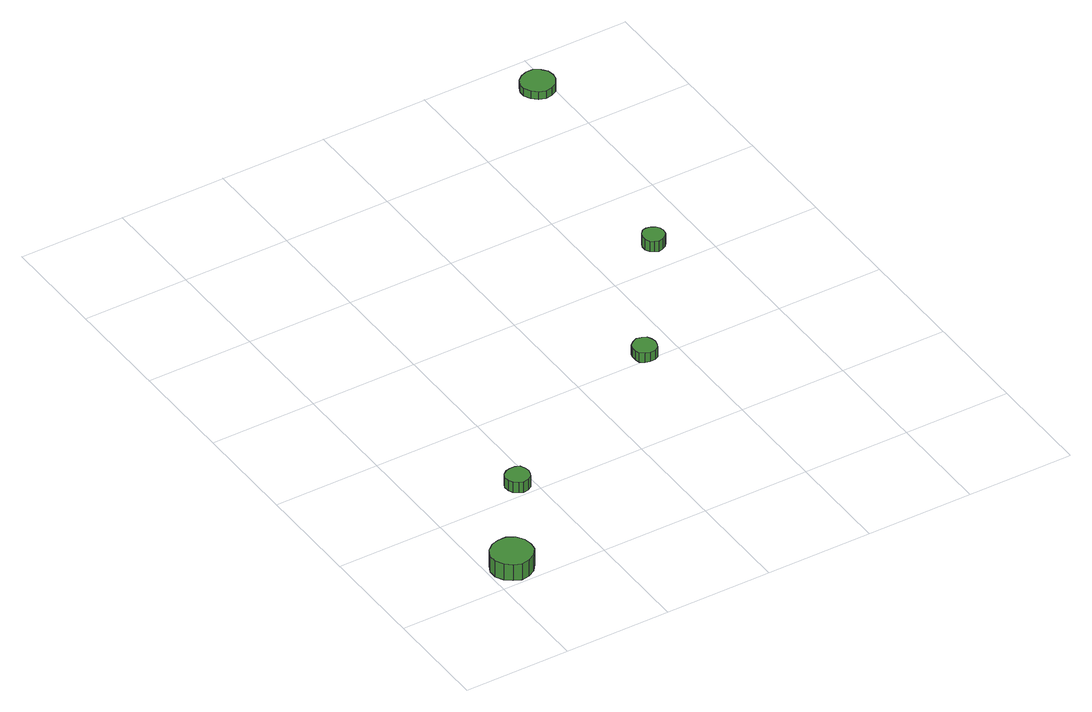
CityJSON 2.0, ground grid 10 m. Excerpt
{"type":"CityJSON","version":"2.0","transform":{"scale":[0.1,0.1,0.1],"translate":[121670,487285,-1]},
"CityObjects":{
"tree1":{"type":"SolitaryVegetationObject","attributes":{"function":"something"},"geometry":[{"type":"MultiSurface","lod":"1","boundaries":[[[0,1,2,3,4,5,6,7,8,9,10,11,12,13,14]],[[15,16,17,18,19,20,21,22,23,24,25,26,27,28,29]],[[0,29,28,1]],[[1,28,27,2]],[[2,27,26,3]],[[3,26,25,4]],[[4,25,24,5]],[[5,24,23,6]],[[6,23,22,7]],[[7,22,21,8]],[[8,21,20,9]],[[9,20,19,10]],[[10,19,18,11]],[[11,18,17,12]],[[12,17,16,13]],[[13,16,15,14]],[[14,15,29,0]]]}]},
"tree2":{"type":"SolitaryVegetationObject","attributes":{"function":"something"},"geometry":[{"type":"MultiSurface","lod":"1","boundaries":[[[30,31,32,33,34,35,36,37,38,39,40,41,42,43,44]],[[45,46,47,48,49,50,51,52,53,54,55,56,57,58,59]],[[30,59,58,31]],[[31,58,57,32]],[[32,57,56,33]],[[33,56,55,34]],[[34,55,54,35]],[[35,54,53,36]],[[36,53,52,37]],[[37,52,51,38]],[[38,51,50,39]],[[39,50,49,40]],[[40,49,48,41]],[[41,48,47,42]],[[42,47,46,43]],[[43,46,45,44]],[[44,45,59,30]]]}]},
"tree3":{"type":"SolitaryVegetationObject","attributes":{"function":"something"},"geometry":[{"type":"MultiSurface","lod":"1","boundaries":[[[60,61,62,63,64,65,66,67,68,69,70,71,72,73,74]],[[75,76,77,78,79,80,81,82,83,84,85,86,87,88,89]],[[60,89,88,61]],[[61,88,87,62]],[[62,87,86,63]],[[63,86,85,64]],[[64,85,84,65]],[[65,84,83,66]],[[66,83,82,67]],[[67,82,81,68]],[[68,81,80,69]],[[69,80,79,70]],[[70,79,78,71]],[[71,78,77,72]],[[72,77,76,73]],[[73,76,75,74]],[[74,75,89,60]]]}]},
"tree4":{"type":"SolitaryVegetationObject","attributes":{"function":"something"}},
"tree5":{"type":"SolitaryVegetationObject","attributes":{"function":"something"}},
"tree6":{"type":"SolitaryVegetationObject","attributes":{"function":"something"},"geometry":[{"type":"MultiSurface","lod":"1","boundaries":[[[90,91,92,93,94,95,96,97,98,99,100,101,102,103,104]],[[105,106,107,108,109,110,111,112,113,114,115,116,117,118,119]],[[90,119,118,91]],[[91,118,117,92]],[[92,117,116,93]],[[93,116,115,94]],[[94,115,114,95]],[[95,114,113,96]],[[96,113,112,97]],[[97,112,111,98]],[[98,111,110,99]],[[99,110,109,100]],[[100,109,108,101]],[[101,108,107,102]],[[102,107,106,103]],[[103,106,105,104]],[[104,105,119,90]]]}]},
"tree7":{"type":"SolitaryVegetationObject","attributes":{"function":"something"},"geometry":[{"type":"MultiSurface","lod":"1","boundaries":[[[120,121,122,123,124,125,126,127,128,129,130,131,132,133,134]],[[135,136,137,138,139,140,141,142,143,144,145,146,147,148,149]],[[120,149,148,121]],[[121,148,147,122]],[[122,147,146,123]],[[123,146,145,124]],[[124,145,144,125]],[[125,144,143,126]],[[126,143,142,127]],[[127,142,141,128]],[[128,141,140,129]],[[129,140,139,130]],[[130,139,138,131]],[[131,138,137,132]],[[132,137,136,133]],[[133,136,135,134]],[[134,135,149,120]]]}]}
},
"vertices":[
[41,22,23],[40,30,23],[35,37,23],[28,41,23],[20,41,23],[13,39,23],[7,34,23],[3,26,23],[3,18,23],[7,11,23],[13,6,23],[20,3,23],[28,4,23],[35,8,23],[40,15,23],[40,15,6],[35,8,6],[28,4,6],[20,3,6],[13,6,6],[7,11,6],[3,18,6],[3,26,6],[7,34,6],[13,39,6],[20,41,6],[28,41,6],[35,37,6],[40,30,6],[41,22,6],
[97,114,17],[96,119,17],[94,123,17],[90,125,17],[85,125,17],[81,124,17],[77,121,17],[75,117,17],[75,112,17],[77,108,17],[81,105,17],[85,103,17],[90,104,17],[94,106,17],[96,110,17],[96,110,6],[94,106,6],[90,104,6],[85,103,6],[81,105,6],[77,108,6],[75,112,6],[75,117,6],[77,121,6],[81,124,6],[85,125,6],[90,125,6],[94,123,6],[96,119,6],[97,114,6],
[282,208,16],[281,212,16],[279,216,16],[275,218,16],[270,219,16],[266,217,16],[262,214,16],[261,210,16],[261,205,16],[262,201,16],[266,198,16],[270,197,16],[275,197,16],[279,199,16],[281,203,16],[281,203,6],[279,199,6],[275,197,6],[270,197,6],[266,198,6],[262,201,6],[261,205,6],[261,210,6],[262,214,6],[266,217,6],[270,219,6],[275,218,6],[279,216,6],[281,212,6],[282,208,6],
[368,331,17],[367,335,17],[365,338,17],[361,340,17],[357,341,17],[353,340,17],[350,337,17],[348,333,17],[348,328,17],[350,324,17],[353,322,17],[357,320,17],[361,321,17],[365,323,17],[367,326,17],[367,326,6],[365,323,6],[361,321,6],[357,320,6],[353,322,6],[350,324,6],[348,328,6],[348,333,6],[350,337,6],[353,340,6],[357,341,6],[361,340,6],[365,338,6],[367,335,6],[368,331,6],
[405,563,14],[404,569,14],[400,574,14],[394,578,14],[388,578,14],[382,576,14],[377,572,14],[374,566,14],[374,560,14],[377,554,14],[382,549,14],[388,547,14],[394,548,14],[400,551,14],[404,557,14],[404,557,6],[400,551,6],[394,548,6],[388,547,6],[382,549,6],[377,554,6],[374,560,6],[374,566,6],[377,572,6],[382,576,6],[388,578,6],[394,578,6],[400,574,6],[404,569,6],[405,563,6]
]}
